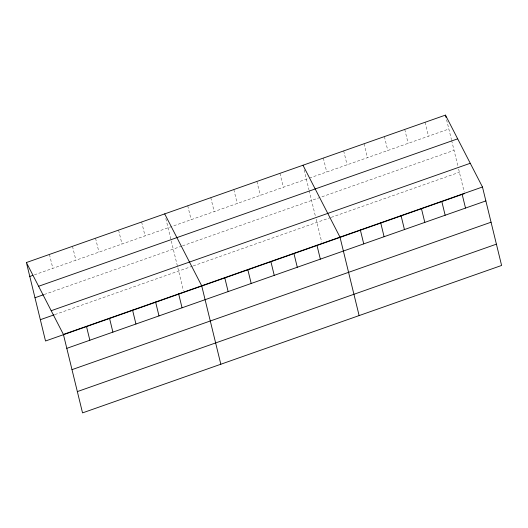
<?xml version="1.0" encoding="UTF-8"?>
<svg xmlns="http://www.w3.org/2000/svg" width="528" height="528" viewBox="0 0 528 528"><rect width="100%" height="100%" fill="white"/><g stroke="black" fill="none" stroke-linecap="round" stroke-linejoin="round"><path stroke-width="0.4" stroke-dasharray="2.64 1.98" d="M34.399 274.831L308.636 178.352M309.388 178.081L448.853 129.017M44.2 294.505L181.724 246.127M182.49 245.857L454.047 150.322M54.932 314.563L192.449 266.178M193.222 265.907L330.482 217.615M331.234 217.351L459.393 172.267M446.589 119.744L451.447 139.669M451.631 140.428L457.868 165.997M458.627 169.132L464.218 192.047M425.106 122.272L428.498 136.178M404.752 129.433L408.144 143.339M384.397 136.594L387.79 150.5M364.043 143.755L367.435 157.661M343.688 150.916L347.081 164.822M323.334 158.077L326.726 171.983M304.108 169.871L308.966 189.796M309.151 190.555L315.388 216.124M316.147 219.259L321.737 242.174M279.932 173.342L283.325 187.255M256.885 181.454L260.278 195.36M233.838 189.565L237.224 203.471M210.784 197.67L214.177 211.583M187.737 205.781L191.129 219.688M165.818 218.526L183.447 290.822M141.643 221.998L145.035 235.904M118.595 230.109L121.981 244.015M95.548 238.214L98.934 252.127M72.494 246.325L75.887 260.231M49.447 254.43L52.84 268.343"/><path stroke-width="0.79" d="M26.4 262.541L445.46 115.111L482.473 186.998L501.6 265.459L82.54 412.889L63.413 334.435L26.4 262.541L45.527 341.002L464.587 193.565M29.792 276.448L32.861 275.372M38.617 286.268L457.677 138.831M34.987 297.752L43.435 294.776M51.196 310.708L470.257 163.277M40.333 319.697L54.16 314.833M63.413 334.435L482.473 186.998M66.805 348.341L485.866 200.911M71.999 369.646L491.06 222.209M77.345 391.591L496.406 244.16M302.98 165.238L339.992 237.131L359.119 315.586M164.69 213.886L201.703 285.78L220.829 364.241M445.46 115.111L446.028 117.427M462.119 194.159L465.511 208.072M441.764 201.32L445.157 215.233M421.41 208.481L424.802 222.394M401.056 215.642L404.448 229.555M380.701 222.809L384.094 236.716M360.347 229.97L363.739 243.877M316.945 245.236L320.338 259.149M293.898 253.348L297.29 267.254M270.851 261.452L274.237 275.365M247.797 269.564L251.189 283.47M224.75 277.675L228.142 291.581M178.655 293.891L182.048 307.798M155.608 301.996L158.994 315.909M132.561 310.108L135.947 324.014M109.507 318.219L112.9 332.125M86.46 326.324L89.852 340.237"/></g></svg>
